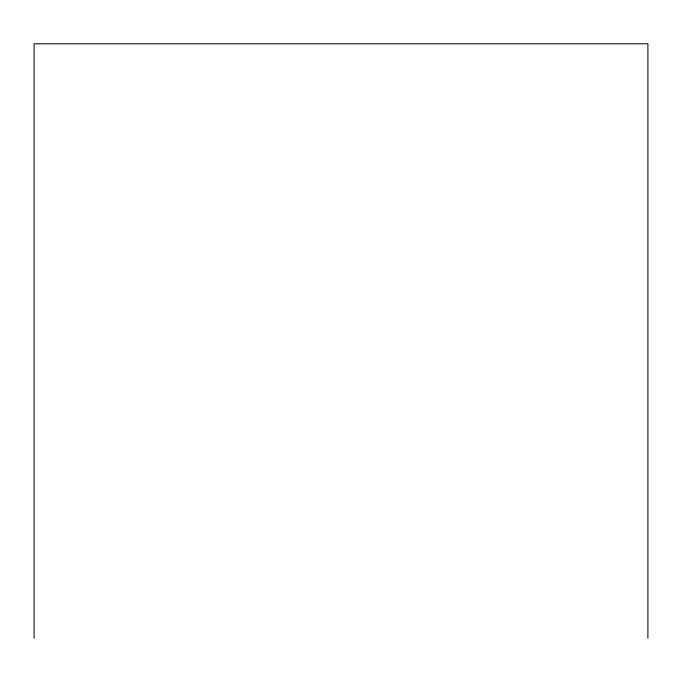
<?xml version="1.0" encoding="UTF-8"?>
<svg xmlns="http://www.w3.org/2000/svg" width="682" height="682" viewBox="0 0 682 682"><rect width="100%" height="100%" fill="white"/><g stroke="black" fill="none" stroke-linecap="round" stroke-linejoin="round"><path stroke-width="1.02" d="M647.9 638.216L647.9 43.784L34.1 43.784L34.1 638.216"/></g></svg>
